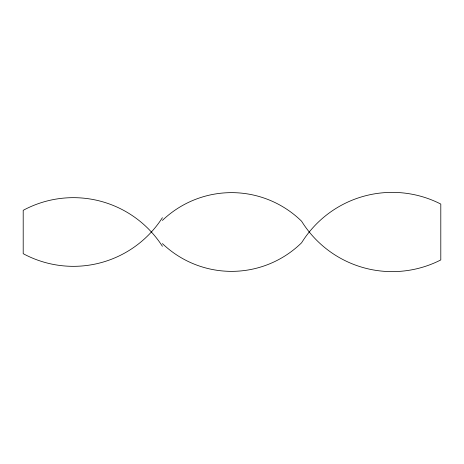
<?xml version="1.0" encoding="UTF-8"?>
<svg xmlns="http://www.w3.org/2000/svg" width="464" height="464" viewBox="0 0 464 464"><rect width="100%" height="100%" fill="white"/><g stroke="black" fill="none" stroke-linecap="round" stroke-linejoin="round"><path stroke-width="0.7" d="M162.4 243.583A100.044 100.044 0 0 0 301.6 242.776A106.685 106.685 0 0 1 440.8 204.073L440.8 259.927A106.685 106.685 0 0 1 301.6 221.224A100.044 100.044 0 0 0 162.4 220.417M162.4 217.697A105.786 105.786 0 0 1 23.2 253.675L23.2 210.325A105.786 105.786 0 0 1 162.4 246.303"/></g></svg>
